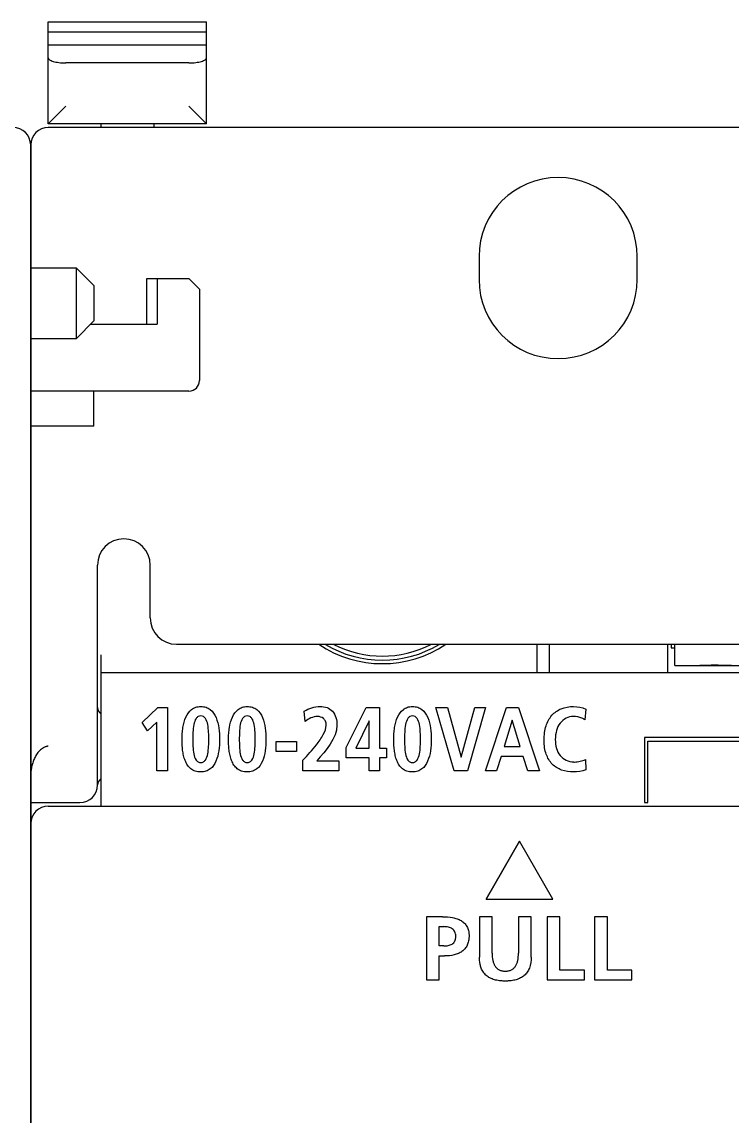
# Model space of a CAD drawing. Header units: millimetres. Extents: x 0 to 900, y 0 to 297.
# Drawn here: x 668.585 to 671.11, y 147.353 to 151.243 of the extents above; entities that cross this region are included whole.
import ezdxf

# ---------------------------------------------------------------- set-up
doc = ezdxf.new("R2010")
doc.units = ezdxf.units.MM
doc.linetypes.add('PHANTOM', pattern=[2.5, 1.25, -0.25, 0.25, -0.25, 0.25, -0.25])
doc.layers.add('DEFAULT_3', color=7, linetype='PHANTOM')

msp = doc.modelspace()

# ---------------------------------------------------------------- linework, layer by layer
at = {"color": 7, "linetype": 'Continuous'}
for p, q in [((668.67878072, 151.24292821), (669.24128072, 151.24292821)), ((668.67878072, 150.88042821), (668.67878072, 151.2429279)), ((669.24128072, 150.88042821), (669.24128072, 151.2429279)), ((668.67878072, 151.20702982), (669.24128072, 151.20702982)), ((668.67878072, 151.16162679), (669.24128072, 151.16162679)), ((669.17878072, 151.09703017), (668.74128072, 151.09703017)), ((668.74128072, 150.94292821), (668.67878072, 150.88042821)), ((669.24128072, 150.88042821), (669.17878072, 150.94292821)), ((669.24128072, 150.88042821), (668.67878072, 150.88042821)), ((668.86628072, 150.86792821), (668.86628072, 150.88042821)), ((669.05378072, 150.88042821), (669.05378072, 150.86792821)), ((680.42878072, 150.86792821), (668.67878072, 150.86792821)), ((668.61628072, 139.68042821), (668.61628072, 150.80542821)), ((668.61628072, 150.80542821), (668.61628072, 139.68042821)), ((668.77877947, 150.36792946), (668.61628072, 150.36792946)), ((668.77877947, 150.11792946), (668.77877947, 150.36792946)), ((668.84128197, 150.30542821), (668.77877947, 150.36792946)), ((668.84128072, 150.30542821), (668.84128072, 150.18042821)), ((669.02877947, 150.16792821), (669.02877947, 150.33042696)), ((669.02878072, 150.33042821), (669.17878072, 150.33042821)), ((669.06628197, 150.33042696), (669.06628197, 150.16792821)), ((669.21628072, 150.29292821), (669.17878072, 150.33042821)), ((669.21628072, 150.29292821), (669.21628072, 149.96792821)), ((668.77877947, 150.11792946), (668.84128197, 150.18042821)), ((668.82878072, 150.16792821), (669.06628072, 150.16792821)), ((668.61628072, 150.11792946), (668.77877947, 150.11792946)), ((669.17878072, 149.93042821), (668.61628072, 149.93042821)), ((668.84128072, 149.80542821), (668.84128072, 149.93042821)), ((668.84128072, 149.80542821), (668.61628072, 149.80542821)), ((668.85378072, 148.53042821), (668.85378072, 149.31167821)), ((669.04128072, 149.12417821), (669.04128072, 149.31167821)), ((669.13503072, 149.03042821), (679.97253072, 149.03042821)), ((670.41628072, 148.93042821), (670.41628072, 149.03042821)), ((670.46065572, 148.93042821), (670.46065572, 149.03042821)), ((670.88065572, 149.03042821), (670.88065572, 148.93042821)), ((670.89315572, 149.03042821), (670.89315572, 149.01792821)), ((670.89315572, 149.01792821), (670.90571203, 149.01792821)), ((670.90571203, 148.95542821), (670.90571203, 149.03042821)), ((668.86628072, 148.45542821), (668.86628072, 148.99292821)), ((670.90571203, 148.95542821), (671.65571203, 148.95542821)), ((668.86628072, 148.93042821), (680.24128072, 148.93042821)), ((669.01296874, 148.75262033), (669.06882302, 148.80548164)), ((669.06882302, 148.80548164), (669.10280069, 148.80548164)), ((669.10280069, 148.80548164), (669.10280069, 148.58051421)), ((669.59149334, 148.75585014), (669.58847884, 148.79322988)), ((669.7376102, 148.6636712), (669.80909679, 148.80548164)), ((669.80909679, 148.80548164), (669.85674734, 148.80548164)), ((669.85674734, 148.80548164), (669.85674734, 148.66076437)), ((670.12221666, 148.58051421), (670.05647915, 148.80548164)), ((670.05647915, 148.80548164), (670.0975624, 148.80548164)), ((670.0975624, 148.80548164), (670.146591, 148.62885379)), ((670.14712931, 148.62885379), (670.19559808, 148.80548164)), ((670.23366684, 148.80548164), (670.16930738, 148.58051421)), ((670.19559808, 148.80548164), (670.23366684, 148.80548164)), ((670.23267636, 148.58051421), (670.30717744, 148.80548164)), ((670.30717744, 148.80548164), (670.35045697, 148.80548164)), ((670.35045697, 148.80548164), (670.42547483, 148.58051421)), ((670.58944181, 148.80001249), (670.5866857, 148.76196526)), ((669.03213232, 148.7232936), (669.01296874, 148.75262033)), ((669.06445201, 148.75423523), (669.03213232, 148.7232936)), ((669.06445201, 148.58051421), (669.06445201, 148.75423523)), ((669.8194968, 148.75843399), (669.77212617, 148.66076437)), ((669.82005663, 148.66076437), (669.82005663, 148.75843399)), ((670.32771907, 148.76037188), (670.30005032, 148.66754698)), ((670.35592613, 148.66754698), (670.32825737, 148.76037188)), ((670.79817104, 148.69911164), (670.79817104, 148.46789721)), ((671.27442352, 148.69911164), (670.79817104, 148.69911164)), ((669.48910818, 148.64948154), (669.48910818, 148.68494492)), ((669.48910818, 148.68494492), (669.56113307, 148.68494492)), ((669.56113307, 148.68494492), (669.56113307, 148.64948154)), ((669.7376102, 148.62723888), (669.7376102, 148.6636712)), ((669.77212617, 148.66076437), (669.82005663, 148.66076437)), ((669.85674734, 148.66076437), (669.88112168, 148.66076437)), ((669.88112168, 148.66076437), (669.88112168, 148.62723888)), ((670.30005032, 148.66754698), (670.35592613, 148.66754698)), ((670.81066504, 148.46789721), (670.81066504, 148.68662302)), ((670.81066504, 148.68662302), (671.75068676, 148.68662302)), ((669.56113307, 148.64948154), (669.48910818, 148.64948154)), ((669.82005663, 148.62723888), (669.7376102, 148.62723888)), ((669.82005663, 148.58051421), (669.82005663, 148.62723888)), ((669.85674734, 148.62723888), (669.85674734, 148.58051421)), ((669.88112168, 148.62723888), (669.85674734, 148.62723888)), ((670.28911201, 148.6320836), (670.27240309, 148.58051421)), ((670.36660605, 148.6320836), (670.28911201, 148.6320836)), ((670.38303505, 148.58051421), (670.36660605, 148.6320836)), ((670.58806375, 148.62144674), (670.58970019, 148.58374403)), ((669.5840863, 148.58051421), (669.5840863, 148.61821693)), ((669.6331149, 148.61597759), (669.71116878, 148.61597759)), ((669.71116878, 148.61597759), (669.71116878, 148.58051421)), ((669.10280069, 148.58051421), (669.06445201, 148.58051421)), ((669.71116878, 148.58051421), (669.5840863, 148.58051421)), ((669.85674734, 148.58051421), (669.82005663, 148.58051421)), ((670.16930738, 148.58051421), (670.12221666, 148.58051421)), ((670.27240309, 148.58051421), (670.23267636, 148.58051421)), ((670.42547483, 148.58051421), (670.38303505, 148.58051421)), ((668.61628072, 148.46792821), (668.79128072, 148.46792821)), ((670.79817104, 148.46789721), (670.81066504, 148.46789721)), ((668.67878072, 148.45542821), (680.42878072, 148.45542821)), ((670.35378072, 148.33042821), (670.23503072, 148.12474717)), ((670.23509722, 148.12471296), (670.35378072, 148.33042821)), ((670.47253072, 148.12474717), (670.35378072, 148.33042821)), ((670.23503072, 148.12474717), (670.47253072, 148.12474717)), ((670.02378366, 148.06221296), (670.02378366, 147.83724821)), ((670.08084312, 148.06221296), (670.02378366, 148.06221296)), ((670.21158441, 148.06221296), (670.21158441, 147.91846592)), ((670.25667203, 148.06221296), (670.21158441, 148.06221296)), ((670.25667203, 147.9323345), (670.25667203, 148.06221296)), ((670.35016341, 148.06221296), (670.35016341, 147.93233466)), ((670.39529416, 148.06221296), (670.35016341, 148.06221296)), ((670.39529416, 147.91846765), (670.39529416, 148.06221296)), ((670.45278416, 148.06221296), (670.45278416, 147.83724821)), ((670.49791491, 148.06221296), (670.45278416, 148.06221296)), ((670.49791491, 147.87268958), (670.49791491, 148.06221296)), ((670.62112016, 148.06221296), (670.62112016, 147.83724821)), ((670.66625091, 148.06221296), (670.62112016, 148.06221296)), ((670.66625091, 147.87268958), (670.66625091, 148.06221296)), ((670.06887128, 147.95812796), (670.06887128, 148.02677158)), ((670.06887128, 148.02677158), (670.08471774, 148.02677158)), ((670.08471721, 147.95812796), (670.06887128, 147.95812796)), ((670.06887128, 147.83724821), (670.06887128, 147.92264358)), ((670.06887128, 147.92264358), (670.08790692, 147.92264358)), ((670.58529116, 147.87268958), (670.49791491, 147.87268958)), ((670.58529116, 147.83724821), (670.58529116, 147.87268958)), ((670.75362716, 147.87268958), (670.66625091, 147.87268958)), ((670.75362716, 147.83724821), (670.75362716, 147.87268958)), ((670.02378366, 147.83724821), (670.06887128, 147.83724821)), ((670.45278416, 147.83724821), (670.58529116, 147.83724821)), ((670.62112016, 147.83724821), (670.75362716, 147.83724821))]:
    msp.add_line(p, q, dxfattribs=at)
for centre, radius, start, end in [((668.55378072, 150.80542821), 0.0625, 0, 90), ((668.67878072, 150.80542821), 0.0625, 90, 180), ((669.17878072, 149.96792821), 0.0375, 270, 0), ((668.94753072, 149.31167821), 0.09375, 0, 180), ((669.13503072, 149.12417821), 0.09375, 180, 270), ((669.86628072, 149.36792821), 0.40625, 236.18726787, 303.81273213), ((669.86628072, 149.36792821), 0.39375, 239.1131366, 300.88678651), ((669.86628072, 149.36792821), 0.37952819, 242.95402928, 297.11446213), ((668.87878072, 148.80542821), 0.025, 180, 239.92805682), ((668.87878072, 148.53042821), 0.025, 120.07194318, 180), ((668.79128064, 148.53042829), 0.06250008, 270.00007667, 359.9999233), ((668.67878072, 148.39292821), 0.0625, 90, 180)]:
    msp.add_arc(centre, radius, start, end, dxfattribs=at)
for points, knots in [([(668.67878072, 151.11503345), (668.67878072, 151.11446534), (668.67900237, 151.11326086), (668.67993562, 151.1115458), (668.68142993, 151.10988281), (668.68436792, 151.10756231), (668.68948111, 151.10492836), (668.69712655, 151.10226567), (668.70649096, 151.10002809), (668.71725105, 151.0983306), (668.72900669, 151.09726934), (668.73713547, 151.09703017), (668.74128072, 151.09703017)], [0, 0, 0, 0, 0.0250608119, 0.0528282506, 0.0851255164, 0.1230403233, 0.2174268001, 0.3369888741, 0.4796560814, 0.6415112592, 0.8171412373, 1, 1, 1, 1]), ([(669.17878072, 151.09703017), (669.18292597, 151.09703017), (669.19105475, 151.09726934), (669.20281038, 151.0983306), (669.21357047, 151.10002809), (669.22293489, 151.10226567), (669.23058032, 151.10492836), (669.23569352, 151.1075623), (669.23863151, 151.10988281), (669.24012582, 151.1115458), (669.24105907, 151.11326086), (669.24128072, 151.11446534), (669.24128072, 151.11503345)], [0, 0, 0, 0, 0.1828587486, 0.3584886358, 0.5203438125, 0.6630110624, 0.782573133, 0.8769596306, 0.9148744571, 0.9471717386, 0.9749391861, 1, 1, 1, 1]), ([(671.04916249, 148.95611719), (671.04461811, 148.95602356), (671.02668557, 148.95566851), (671.00874955, 148.95542821), (670.99535868, 148.95542821)], [0, 0, 0, 0, 0.25341712, 1, 1, 1, 1]), ([(671.10703536, 148.95542821), (671.1021948, 148.95542821), (671.08290237, 148.95546725), (671.06360896, 148.95571506), (671.04916249, 148.95611719)], [0, 0, 0, 0, 0.2509019783, 1, 1, 1, 1]), ([(669.15447774, 148.69235196), (669.15447876, 148.6941184), (669.15450584, 148.69765599), (669.15468308, 148.70473422), (669.15530949, 148.71703159), (669.15790065, 148.74046647), (669.16538294, 148.77105467), (669.18274351, 148.79692552), (669.20323864, 148.80778162), (669.22115983, 148.81020305), (669.23933965, 148.80771639), (669.2606591, 148.79638171), (669.27785894, 148.76966019), (669.2861224, 148.7323456), (669.28757771, 148.70583342), (669.28756768, 148.69235196)], [0, 0, 0, 0, 0.017683849, 0.0354146921, 0.0708808025, 0.1409230658, 0.2712560753, 0.3840900301, 0.4387273143, 0.4985145102, 0.5623599023, 0.6194648282, 0.7349226731, 0.865206394, 1, 1, 1, 1]), ([(669.31962898, 148.69235196), (669.31963001, 148.6941184), (669.31965709, 148.69765599), (669.31983433, 148.70473422), (669.32046073, 148.71703159), (669.3230519, 148.74046647), (669.33053418, 148.77105467), (669.34789476, 148.79692552), (669.36838989, 148.80778162), (669.38631108, 148.81020305), (669.40449089, 148.80771639), (669.42581034, 148.79638171), (669.44301019, 148.76966019), (669.45127365, 148.7323456), (669.45272896, 148.70583342), (669.45271892, 148.69235196)], [0, 0, 0, 0, 0.017683849, 0.0354146921, 0.0708808025, 0.1409230658, 0.2712560753, 0.3840900301, 0.4387273143, 0.4985145102, 0.5623599022, 0.6194648281, 0.7349226731, 0.865206394, 1, 1, 1, 1]), ([(669.58847884, 148.79322988), (669.59706084, 148.79836193), (669.61548802, 148.806359), (669.64364075, 148.8106398), (669.66961574, 148.80725718), (669.69893635, 148.78888902), (669.70513979, 148.76095414), (669.70513979, 148.74359837)], [0, 0, 0, 0, 0.1885149411, 0.373715352, 0.5312122088, 0.6727994335, 1, 1, 1, 1]), ([(669.90702481, 148.69235196), (669.90702583, 148.6941184), (669.90705291, 148.69765599), (669.90723015, 148.70473422), (669.90785655, 148.71703159), (669.91044772, 148.74046647), (669.91793001, 148.77105467), (669.93529058, 148.79692552), (669.95578571, 148.80778162), (669.9737069, 148.81020305), (669.99188672, 148.80771639), (670.01320616, 148.79638171), (670.03040601, 148.76966019), (670.03866947, 148.7323456), (670.04012478, 148.70583342), (670.04011475, 148.69235196)], [0, 0, 0, 0, 0.017683849, 0.0354146921, 0.0708808025, 0.1409230658, 0.2712560753, 0.3840900301, 0.4387273143, 0.4985145102, 0.5623599023, 0.6194648282, 0.7349226731, 0.865206394, 1, 1, 1, 1]), ([(670.54616228, 148.57663843), (670.5318128, 148.57663843), (670.5040057, 148.58030805), (670.46761458, 148.60244426), (670.44947923, 148.63354076), (670.44239351, 148.66334997), (670.44070109, 148.68932662), (670.44235251, 148.71559883), (670.44906287, 148.74663027), (670.46616346, 148.77970502), (670.50247512, 148.80504428), (670.53133449, 148.80935742), (670.54616228, 148.80935742)], [0, 0, 0, 0, 0.121690483, 0.2323881268, 0.3488208665, 0.4157928334, 0.4913847609, 0.5686931199, 0.638251806, 0.7600745371, 0.8742532029, 1, 1, 1, 1]), ([(669.24924053, 148.69235196), (669.24924053, 148.70077984), (669.24915325, 148.71842354), (669.24674983, 148.74361821), (669.24098819, 148.763713), (669.23060822, 148.77422789), (669.22081458, 148.77663785), (669.21105334, 148.77421617), (669.20088258, 148.76364385), (669.1952726, 148.7436014), (669.19291008, 148.71841933), (669.19282642, 148.70077979), (669.19282642, 148.69235196)], [0, 0, 0, 0, 0.1324449758, 0.2765718376, 0.3995414991, 0.4500759361, 0.5009077558, 0.5508021624, 0.600806234, 0.7234649324, 0.8675558229, 1, 1, 1, 1]), ([(669.41439178, 148.69235196), (669.41439178, 148.70077984), (669.4143045, 148.71842354), (669.41190108, 148.74361821), (669.40613943, 148.763713), (669.39575946, 148.77422789), (669.38596583, 148.77663785), (669.37620459, 148.77421617), (669.36603382, 148.76364385), (669.36042385, 148.7436014), (669.35806133, 148.71841933), (669.35797766, 148.70077979), (669.35797766, 148.69235196)], [0, 0, 0, 0, 0.1324449758, 0.2765718376, 0.3995414991, 0.4500759361, 0.5009077558, 0.5508021624, 0.600806234, 0.7234649324, 0.8675558229, 1, 1, 1, 1]), ([(669.5840863, 148.61821693), (669.60010897, 148.63648704), (669.62733554, 148.66461106), (669.65616513, 148.70606314), (669.66877054, 148.7360588), (669.66534551, 148.75685032), (669.65537922, 148.77020899), (669.63490452, 148.77619659), (669.61156951, 148.76950758), (669.59790969, 148.76077483), (669.59149334, 148.75585014)], [0, 0, 0, 0, 0.2929794424, 0.4688087083, 0.6122619671, 0.6673249383, 0.7147547333, 0.8060164358, 0.9024828435, 1, 1, 1, 1]), ([(670.0017876, 148.69235196), (670.0017876, 148.70077984), (670.00170032, 148.71842354), (669.9992969, 148.74361821), (669.99353526, 148.763713), (669.98315528, 148.77422789), (669.97336165, 148.77663785), (669.96360041, 148.77421617), (669.95342964, 148.76364385), (669.94781967, 148.7436014), (669.94545715, 148.71841933), (669.94537348, 148.70077979), (669.94537348, 148.69235196)], [0, 0, 0, 0, 0.1324449758, 0.2765718376, 0.3995414991, 0.4500759361, 0.5009077558, 0.5508021624, 0.600806234, 0.7234649324, 0.8675558229, 1, 1, 1, 1]), ([(670.54534406, 148.77389405), (670.52788064, 148.77389405), (670.49958244, 148.7590045), (670.48395999, 148.72374722), (670.47986378, 148.69245721), (670.48385508, 148.66137348), (670.49973979, 148.62590188), (670.52938146, 148.61233477), (670.54812236, 148.61204812), (670.54909897, 148.61205493)], [0, 0, 0, 0, 0.2275372696, 0.3528566021, 0.4939981143, 0.6336084449, 0.7571927659, 0.9873185311, 1, 1, 1, 1]), ([(670.5866857, 148.76196526), (670.58330089, 148.76422012), (670.57066748, 148.77146415), (670.5557653, 148.77389405), (670.54534406, 148.77389405)], [0, 0, 0, 0, 0.2807154181, 1, 1, 1, 1]), ([(668.67878072, 148.66792821), (668.67801411, 148.66789804), (668.67648245, 148.66783446), (668.67419688, 148.66757612), (668.67195526, 148.66709257), (668.66902884, 148.66627709), (668.66550425, 148.66491564), (668.66020006, 148.66220958), (668.65415304, 148.65803764), (668.64776038, 148.65219667), (668.64216912, 148.64580406), (668.63570952, 148.63682824), (668.62915856, 148.62488578), (668.62333064, 148.60988181), (668.61929852, 148.59455947), (668.61686454, 148.57914571), (668.61628072, 148.56882797), (668.61628072, 148.56371613)], [0, 0, 0, 0, 0.017494825, 0.0349494995, 0.0523712017, 0.0697264104, 0.1041927471, 0.1383048505, 0.2053400416, 0.270949337, 0.3353172809, 0.3986515224, 0.5228320668, 0.6446875909, 0.7648660491, 0.8834328162, 1, 1, 1, 1]), ([(669.28756768, 148.69235196), (669.28755769, 148.67893602), (669.28608118, 148.65262208), (669.27764228, 148.61564163), (669.26035982, 148.58936005), (669.2391763, 148.57823731), (669.22041752, 148.5757683), (669.2014215, 148.57832429), (669.18499248, 148.58724423), (669.17311511, 148.60065635), (669.16489789, 148.61696698), (669.15949802, 148.63517426), (669.15628138, 148.65434748), (669.1549811, 148.67051041), (669.15459143, 148.68168216), (669.15449315, 148.6878437), (669.15447688, 148.6908615), (669.15447774, 148.69235196)], [0, 0, 0, 0, 0.1345928633, 0.263992773, 0.3786946317, 0.4355403371, 0.4990420021, 0.5659505203, 0.624843444, 0.6826541141, 0.7431403981, 0.8069487994, 0.8727476158, 0.9381007293, 0.9696860835, 0.9850283385, 1, 1, 1, 1]), ([(669.19282642, 148.69235196), (669.19282642, 148.68408246), (669.19287462, 148.66674063), (669.19516454, 148.64194693), (669.20077945, 148.62213406), (669.2110142, 148.61173278), (669.22081481, 148.60937731), (669.23064723, 148.6117217), (669.24108949, 148.62206557), (669.24685816, 148.64192931), (669.24918859, 148.66673661), (669.24924053, 148.68408242), (669.24924053, 148.69235196)], [0, 0, 0, 0, 0.1315116129, 0.2751084782, 0.3977605416, 0.4482111843, 0.4990770374, 0.5508927264, 0.6018845692, 0.7248545934, 0.8684876368, 1, 1, 1, 1]), ([(669.45271892, 148.69235196), (669.45270894, 148.67893602), (669.45123242, 148.65262208), (669.44279353, 148.61564163), (669.42551106, 148.58936005), (669.40432754, 148.57823731), (669.38556877, 148.5757683), (669.36657275, 148.57832429), (669.35014373, 148.58724423), (669.33826635, 148.60065635), (669.33004913, 148.61696698), (669.32464926, 148.63517426), (669.32143262, 148.65434748), (669.32013234, 148.67051041), (669.31974267, 148.68168216), (669.31964439, 148.6878437), (669.31962812, 148.6908615), (669.31962898, 148.69235196)], [0, 0, 0, 0, 0.1345928633, 0.263992773, 0.3786946317, 0.4355403372, 0.4990420021, 0.5659505203, 0.624843444, 0.6826541141, 0.7431403981, 0.8069487994, 0.8727476158, 0.9381007293, 0.9696860835, 0.9850283385, 1, 1, 1, 1]), ([(669.35797766, 148.69235196), (669.35797766, 148.68408246), (669.35802586, 148.66674063), (669.36031578, 148.64194693), (669.36593069, 148.62213406), (669.37616545, 148.61173278), (669.38596606, 148.60937731), (669.39579847, 148.6117217), (669.40624074, 148.62206557), (669.4120094, 148.64192931), (669.41433983, 148.66673661), (669.41439178, 148.68408242), (669.41439178, 148.69235196)], [0, 0, 0, 0, 0.1315116129, 0.2751084782, 0.3977605415, 0.4482111843, 0.4990770373, 0.5508927264, 0.6018845692, 0.7248545934, 0.8684876368, 1, 1, 1, 1]), ([(670.04011475, 148.69235196), (670.04010476, 148.67893602), (670.03862824, 148.65262208), (670.03018935, 148.61564163), (670.01290688, 148.58936005), (669.99172336, 148.57823731), (669.97296459, 148.5757683), (669.95396857, 148.57832429), (669.93753955, 148.58724423), (669.92566217, 148.60065635), (669.91744496, 148.61696698), (669.91204509, 148.63517426), (669.90882845, 148.65434748), (669.90752816, 148.67051041), (669.90713849, 148.68168216), (669.90704022, 148.6878437), (669.90702394, 148.6908615), (669.90702481, 148.69235196)], [0, 0, 0, 0, 0.1345928633, 0.263992773, 0.3786946317, 0.4355403371, 0.499042002, 0.5659505203, 0.6248434439, 0.6826541141, 0.7431403981, 0.8069487994, 0.8727476158, 0.9381007293, 0.9696860835, 0.9850283385, 1, 1, 1, 1]), ([(669.94537348, 148.69235196), (669.94537348, 148.68408246), (669.94542169, 148.66674063), (669.94771161, 148.64194693), (669.95332651, 148.62213406), (669.96356127, 148.61173278), (669.97336188, 148.60937731), (669.98319429, 148.6117217), (669.99363656, 148.62206557), (669.99940523, 148.64192931), (670.00173566, 148.66673661), (670.0017876, 148.68408242), (670.0017876, 148.69235196)], [0, 0, 0, 0, 0.1315116129, 0.2751084782, 0.3977605416, 0.4482111843, 0.4990770374, 0.5508927264, 0.6018845692, 0.7248545934, 0.8684876368, 1, 1, 1, 1]), ([(670.54909897, 148.61205493), (670.55593523, 148.61210255), (670.56920217, 148.61430027), (670.5823984, 148.61802055), (670.58806375, 148.62144674)], [0, 0, 0, 0, 0.5071569445, 1, 1, 1, 1]), ([(670.08084312, 148.06221296), (670.0926636, 148.06221295), (670.11007875, 148.06107493), (670.13189495, 148.05542477), (670.14620328, 148.04900496), (670.1583697, 148.03987323), (670.16604947, 148.02978026), (670.17040652, 148.02040631), (670.17284421, 148.01243432), (670.17405578, 148.00523442), (670.17455452, 147.9990778), (670.17467458, 147.99424994), (670.17456459, 147.98944686), (670.17413568, 147.9833704), (670.17308646, 147.97620849), (670.17097477, 147.96819041), (670.16718839, 147.95864913), (670.1605082, 147.94815654), (670.14963121, 147.93819022), (670.13653365, 147.93087852), (670.11603669, 147.92412462), (670.09929482, 147.92264361), (670.08790692, 147.92264353)], [0, 0, 0, 0, 0.1366579818, 0.2000361577, 0.2597189723, 0.3168332939, 0.3741158772, 0.4041949916, 0.4360073352, 0.470193162, 0.4883792301, 0.5073888702, 0.5259983576, 0.5439021143, 0.5777930239, 0.6095152299, 0.6395340457, 0.6962317362, 0.7515716589, 0.8083611341, 0.8683432511, 1, 1, 1, 1]), ([(670.08471721, 147.95812801), (670.09014778, 147.95812794), (670.10050548, 147.95888738), (670.11273273, 147.9632165), (670.12022654, 147.96937599), (670.12445556, 147.97542237), (670.12656273, 147.98154396), (670.12742791, 147.98706993), (670.12763896, 147.99163767), (670.12742998, 147.99622105), (670.12658492, 148.00182443), (670.12452493, 148.00808787), (670.12039404, 148.01438342), (670.11303225, 148.02095395), (670.10077405, 148.02585354), (670.09024124, 148.0267716), (670.08471774, 148.02677154)], [0, 0, 0, 0, 0.1306654097, 0.2485595475, 0.304497301, 0.3615598669, 0.4238203514, 0.4583855951, 0.4959422033, 0.5336434265, 0.568597609, 0.6321040228, 0.6905702761, 0.747680943, 0.8670985085, 1, 1, 1, 1]), ([(670.25667208, 147.9323345), (670.25667201, 147.92359153), (670.25751151, 147.91096549), (670.2619368, 147.89556189), (670.26666857, 147.88613411), (670.27316745, 147.87845684), (670.28007839, 147.87382245), (670.28634328, 147.87125327), (670.2915954, 147.86983856), (670.29733318, 147.86898853), (670.30339871, 147.86872333), (670.30946643, 147.86898856), (670.31521083, 147.86983849), (670.32046871, 147.87125316), (670.32673962, 147.87382205), (670.33365677, 147.87845578), (670.34016142, 147.88613322), (670.34489656, 147.89556141), (670.34932401, 147.91096523), (670.35016344, 147.92359161), (670.35016336, 147.93233466)], [0, 0, 0, 0, 0.1458832083, 0.2088559111, 0.266368882, 0.320589465, 0.3748426453, 0.4033083482, 0.4333190094, 0.4653662152, 0.4998997793, 0.534475458, 0.5665591454, 0.5966006694, 0.625091719, 0.6793802055, 0.7336194035, 0.7911403154, 0.8541155656, 1, 1, 1, 1]), ([(670.39529411, 147.91846765), (670.39529421, 147.90539637), (670.39305283, 147.88635039), (670.38216684, 147.86490857), (670.37138242, 147.85277431), (670.35780298, 147.84370667), (670.34468565, 147.83867516), (670.33317817, 147.83591287), (670.3237597, 147.83442499), (670.31554095, 147.8337067), (670.3086924, 147.83341915), (670.30339627, 147.83334886), (670.29810038, 147.83341914), (670.29125306, 147.83370667), (670.28303685, 147.83442489), (670.27362251, 147.83591273), (670.26212264, 147.83867485), (670.24901628, 147.84370632), (670.23545189, 147.85277508), (670.22468377, 147.86491055), (670.21381817, 147.88635462), (670.21158443, 147.9053959), (670.21158439, 147.91846592)], [0, 0, 0, 0, 0.136754781, 0.1944547231, 0.2492605911, 0.3046740111, 0.3636654729, 0.3952251272, 0.4283983764, 0.4633235088, 0.4814776073, 0.500104417, 0.518730365, 0.5368819543, 0.5717975916, 0.6049562147, 0.6364971984, 0.6954439228, 0.7508117057, 0.805580929, 0.8632587391, 1, 1, 1, 1]), ([(670.39529411, 147.91846635), (670.39529411, 147.90539548), (670.39305263, 147.88635), (670.38216684, 147.86490857), (670.37138242, 147.85277431), (670.35780298, 147.84370667), (670.34468565, 147.83867516), (670.33317817, 147.83591287), (670.3237597, 147.83442499), (670.31554095, 147.8337067), (670.3086924, 147.83341915), (670.30339627, 147.83334886), (670.29810038, 147.83341914), (670.29125306, 147.83370667), (670.28303685, 147.83442489), (670.27362251, 147.83591273), (670.26212264, 147.83867485), (670.24901628, 147.84370632), (670.23545189, 147.85277508), (670.22468377, 147.86491055), (670.21550291, 147.88302967), (670.21271885, 147.89791894), (670.21199494, 147.90734268)], [0, 0, 0, 0, 0.1422469042, 0.2022660955, 0.2592748854, 0.3169156477, 0.3782782712, 0.4111064659, 0.4456131138, 0.4819420618, 0.5008258643, 0.5202013786, 0.5395759966, 0.558457189, 0.5947762603, 0.6292676943, 0.6620764678, 0.7233925558, 0.7809858466, 0.8379565188, 0.8979526884, 1, 1, 1, 1])]:
    msp.add_open_spline(points, degree=3, knots=knots, dxfattribs=at)
for points in [[(670.54616228, 148.80935742), (670.56092125, 148.80935742), (670.57603703, 148.80618819), (670.58944181, 148.80001249)], [(669.70513979, 148.74359837), (669.70513979, 148.69475094), (669.66507468, 148.65291869), (669.6331149, 148.61597759)], [(670.58970019, 148.58374403), (670.575532, 148.57980842), (670.56086692, 148.57663843), (670.54616228, 148.57663843)], [(670.08084312, 148.06221296), (670.08534141, 148.06221296), (670.08985085, 148.06210036), (670.09435144, 148.06183537)], [(670.09170278, 148.02648609), (670.0893791, 148.02668562), (670.08704677, 148.02677154), (670.08471875, 148.02677154)], [(670.08471875, 147.95812801), (670.08704358, 147.95812801), (670.08937105, 147.9582012), (670.09169185, 147.9583764)], [(670.10045999, 147.92309114), (670.09627852, 147.92278054), (670.09208505, 147.92264356), (670.08790692, 147.92264353)], [(670.25667208, 147.93233286), (670.25667208, 147.92921997), (670.25674643, 147.92609744), (670.25692658, 147.92298076)], [(670.34990758, 147.92295892), (670.35008867, 147.92608285), (670.35016336, 147.92921271), (670.35016336, 147.93233286)], [(670.21199494, 147.90734268), (670.21170983, 147.91105427), (670.21158439, 147.91477318), (670.21158439, 147.91846635)]]:
    msp.add_open_spline(points, degree=3, dxfattribs=at)
at = {"layer": 'DEFAULT_3', "color": 7, "linetype": 'PHANTOM'}
for p, q in [((670.21003072, 150.40855321), (670.21003072, 150.32730321)), ((670.77253072, 150.32730321), (670.77253072, 150.40855321))]:
    msp.add_line(p, q, dxfattribs=at)
for centre, start, end in [((670.49128072, 150.40855321), 0, 180), ((670.49128072, 150.32730321), 180, 0)]:
    msp.add_arc(centre, 0.28125, start, end, dxfattribs=at)

doc.saveas('drawing.dxf')
